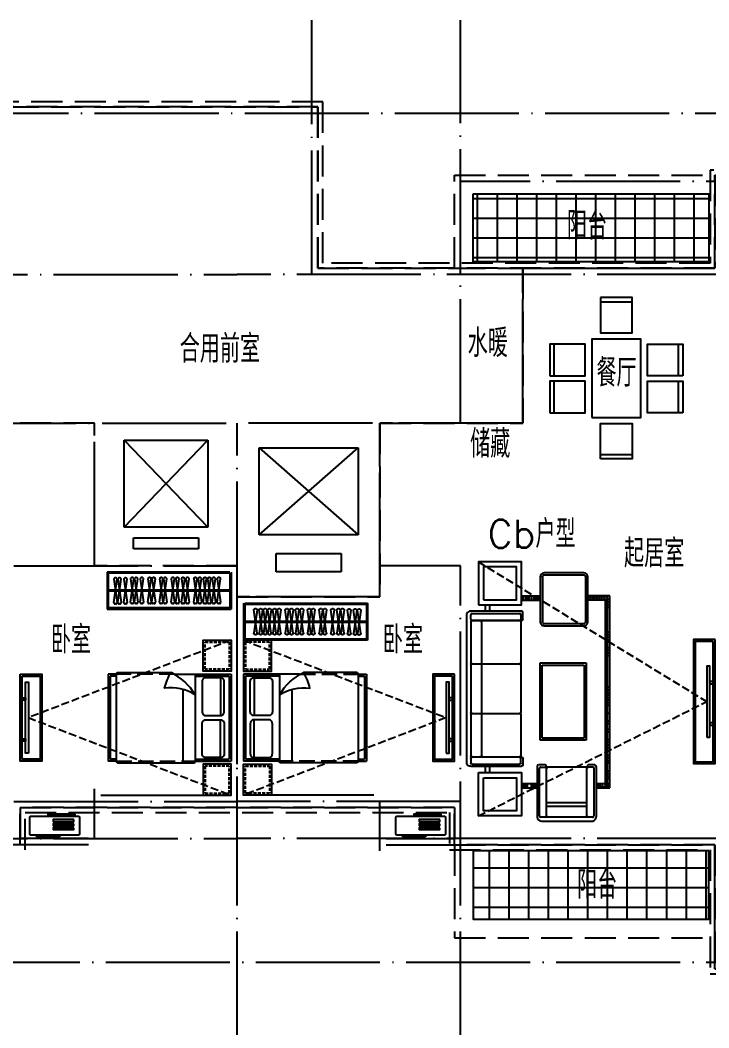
# Model space of a CAD drawing. Extents: x 95480 to 154880, y 32061 to 74061.
# Drawn here: x 118356 to 129457, y 46313 to 62566 of the extents above; entities that cross this region are included whole.
import ezdxf

# ---------------------------------------------------------------- set-up
doc = ezdxf.new("R2010")
doc.units = 0
doc.header["$LTSCALE"] = 1000
doc.header["$MEASUREMENT"] = 0
doc.linetypes.add('DASH', pattern=[0.35, 0.25, -0.1])
doc.linetypes.add('DOTE', pattern=[2.42, 2, -0.2, 0.02, -0.2])
doc.layers.get('0').update_dxf_attribs({"linetype": 'CONTINUOUS'})
for name, color, linetype in [('12fur', 159, 'CONTINUOUS'), ('DOTE', 250, 'DOTE'), ('FUR', 8, 'CONTINUOUS'), ('hz', 8, 'CONTINUOUS'), ('PUB_HATCH', 8, 'CONTINUOUS'), ('PUB_TEXT', 7, 'CONTINUOUS'), ('STAIR', 5, 'CONTINUOUS'), ('WINDOW', 2, 'CONTINUOUS'), ('家具', 159, 'CONTINUOUS'), ('看线', 171, 'CONTINUOUS'), ('轻质隔墙', 143, 'CONTINUOUS'), ('面积', 1, 'CONTINUOUS')]:
    doc.layers.add(name, color=color, linetype=linetype)
doc.styles.add('_TCH_DIM', font='SIMPLEX', dxfattribs={"bigfont": 'GBCBIG'})

# ---------------------------------------------------------------- blocks, each defined once
blk = doc.blocks.new('333333333333333333333333')
at = {"layer": '家具'}
for p, q in [((1106032, -52869), (1104052, -52869)), ((1104052, -52869), (1104052, -53469)), ((1106032, -52889), (1104072, -52889)), ((1104072, -52889), (1104072, -53449)), ((1106032, -52889), (1106032, -53449)), ((1106052, -52869), (1106052, -53469)), ((1104052, -53469), (1106052, -53469)), ((1106032, -53449), (1104072, -53449))]:
    blk.add_line(p, q, dxfattribs=at)
at = {"layer": '家具', "color": 251}
for p, q in [((1104196, -52964), (1104181, -52964)), ((1104260, -52964), (1104246, -52964)), ((1104355, -52964), (1104341, -52964)), ((1104429, -53356), (1104483, -52981)), ((1104429, -52981), (1104483, -53356)), ((1104463, -52959), (1104449, -52959)), ((1104493, -53356), (1104547, -52981)), ((1104493, -52981), (1104547, -53356)), ((1104527, -52959), (1104513, -52959)), ((1104588, -53356), (1104642, -52981)), ((1104588, -52981), (1104642, -53356)), ((1104622, -52959), (1104608, -52959)), ((1104712, -53356), (1104766, -52981)), ((1104712, -52981), (1104766, -53356)), ((1104746, -52959), (1104732, -52959)), ((1104777, -53356), (1104831, -52981)), ((1104777, -52981), (1104831, -53356)), ((1104811, -52959), (1104797, -52959)), ((1104900, -53356), (1104954, -52981)), ((1104900, -52981), (1104954, -53356)), ((1104934, -52959), (1104920, -52959)), ((1104964, -53356), (1105018, -52981)), ((1104964, -52981), (1105018, -53356)), ((1104998, -52959), (1104984, -52959)), ((1105085, -53356), (1105139, -52981)), ((1105085, -52981), (1105139, -53356)), ((1105119, -52959), (1105105, -52959)), ((1105159, -53356), (1105213, -52981)), ((1105159, -52981), (1105213, -53356)), ((1105193, -52959), (1105179, -52959)), ((1105250, -53356), (1105304, -52981)), ((1105250, -52981), (1105304, -53356)), ((1105284, -52959), (1105270, -52959)), ((1105324, -53356), (1105378, -52981)), ((1105324, -52981), (1105378, -53356)), ((1105358, -52959), (1105344, -52959)), ((1105449, -53356), (1105503, -52981)), ((1105449, -52981), (1105503, -53356)), ((1105483, -52959), (1105468, -52959)), ((1105523, -53356), (1105577, -52981)), ((1105523, -52981), (1105577, -53356)), ((1105557, -52959), (1105543, -52959)), ((1105604, -53356), (1105658, -52981)), ((1105604, -52981), (1105658, -53356)), ((1105639, -52959), (1105624, -52959)), ((1105674, -53356), (1105728, -52981)), ((1105674, -52981), (1105728, -53356)), ((1105708, -52959), (1105694, -52959)), ((1105748, -53356), (1105802, -52981)), ((1105748, -52981), (1105802, -53356)), ((1105782, -52959), (1105768, -52959)), ((1105829, -53356), (1105883, -52981)), ((1105829, -52981), (1105883, -53356)), ((1105864, -52959), (1105849, -52959)), ((1104161, -53361), (1104215, -52986)), ((1104161, -52986), (1104215, -53361)), ((1104226, -53361), (1104280, -52986)), ((1104226, -52986), (1104280, -53361)), ((1104321, -53361), (1104375, -52986)), ((1104321, -52986), (1104375, -53361)), ((1106032, -53159), (1104072, -53159)), ((1106032, -53179), (1104072, -53179)), ((1104196, -53384), (1104181, -53384)), ((1104260, -53384), (1104246, -53384)), ((1104355, -53384), (1104341, -53384)), ((1104463, -53379), (1104449, -53379)), ((1104527, -53379), (1104513, -53379)), ((1104622, -53379), (1104608, -53379)), ((1104746, -53379), (1104732, -53379)), ((1104811, -53379), (1104797, -53379)), ((1104934, -53379), (1104920, -53379)), ((1104998, -53379), (1104984, -53379)), ((1105119, -53379), (1105105, -53379)), ((1105193, -53379), (1105179, -53379)), ((1105284, -53379), (1105270, -53379)), ((1105358, -53379), (1105344, -53379)), ((1105483, -53379), (1105468, -53379)), ((1105557, -53379), (1105543, -53379)), ((1105639, -53379), (1105624, -53379)), ((1105708, -53379), (1105694, -53379)), ((1105782, -53379), (1105768, -53379)), ((1105864, -53379), (1105849, -53379))]:
    blk.add_line(p, q, dxfattribs=at)
for centre, start, end in [((1104181, -52984), 90, 187.5946), ((1104196, -52984), 352.4054, 90), ((1104246, -52984), 90, 187.5946), ((1104260, -52984), 352.4054, 90), ((1104341, -52984), 90, 187.5946), ((1104355, -52984), 352.4054, 90), ((1104449, -52979), 90, 187.5946), ((1104463, -52979), 352.4054, 90), ((1104513, -52979), 90, 187.5946), ((1104527, -52979), 352.4054, 90), ((1104608, -52979), 90, 187.5946), ((1104622, -52979), 352.4054, 90), ((1104732, -52979), 90, 187.5946), ((1104746, -52979), 352.4054, 90), ((1104797, -52979), 90, 187.5946), ((1104811, -52979), 352.4054, 90), ((1104920, -52979), 90, 187.5946), ((1104934, -52979), 352.4054, 90), ((1104984, -52979), 90, 187.5946), ((1104998, -52979), 352.4054, 90), ((1105105, -52979), 90, 187.5946), ((1105119, -52979), 352.4054, 90), ((1105179, -52979), 90, 187.5946), ((1105193, -52979), 352.4054, 90), ((1105270, -52979), 90, 187.5946), ((1105284, -52979), 352.4054, 90), ((1105344, -52979), 90, 187.5946), ((1105358, -52979), 352.4054, 90), ((1105468, -52979), 90, 187.5946), ((1105483, -52979), 352.4054, 90), ((1105543, -52979), 90, 187.5946), ((1105557, -52979), 352.4054, 90), ((1105624, -52979), 90, 187.5946), ((1105639, -52979), 352.4054, 90), ((1105694, -52979), 90, 187.5946), ((1105708, -52979), 352.4054, 90), ((1105768, -52979), 90, 187.5946), ((1105782, -52979), 352.4054, 90), ((1105849, -52979), 90, 187.5946), ((1105864, -52979), 352.4054, 90), ((1104181, -53364), 172.4054, 270), ((1104196, -53364), 270, 7.5946), ((1104246, -53364), 172.4054, 270), ((1104260, -53364), 270, 7.5946), ((1104341, -53364), 172.4054, 270), ((1104355, -53364), 270, 7.5946), ((1104449, -53359), 172.4054, 270), ((1104463, -53359), 270, 7.5946), ((1104513, -53359), 172.4054, 270), ((1104527, -53359), 270, 7.5946), ((1104608, -53359), 172.4054, 270), ((1104622, -53359), 270, 7.5946), ((1104732, -53359), 172.4054, 270), ((1104746, -53359), 270, 7.5946), ((1104797, -53359), 172.4054, 270), ((1104811, -53359), 270, 7.5946), ((1104920, -53359), 172.4054, 270), ((1104934, -53359), 270, 7.5946), ((1104984, -53359), 172.4054, 270), ((1104998, -53359), 270, 7.5946), ((1105105, -53359), 172.4054, 270), ((1105119, -53359), 270, 7.5946), ((1105179, -53359), 172.4054, 270), ((1105193, -53359), 270, 7.5946), ((1105270, -53359), 172.4054, 270), ((1105284, -53359), 270, 7.5946), ((1105344, -53359), 172.4054, 270), ((1105358, -53359), 270, 7.5946), ((1105468, -53359), 172.4054, 270), ((1105483, -53359), 270, 7.5946), ((1105543, -53359), 172.4054, 270), ((1105557, -53359), 270, 7.5946), ((1105624, -53359), 172.4054, 270), ((1105639, -53359), 270, 7.5946), ((1105694, -53359), 172.4054, 270), ((1105708, -53359), 270, 7.5946), ((1105768, -53359), 172.4054, 270), ((1105782, -53359), 270, 7.5946), ((1105849, -53359), 172.4054, 270), ((1105864, -53359), 270, 7.5946)]:
    blk.add_arc(centre, 20, start, end, dxfattribs=at)
blk = doc.blocks.new('dgfgf')
at = {"layer": '家具'}
blk.add_lwpolyline([(7597, -62676), (7147, -62676), (7147, -63176), (7597, -63176), (7597, -62676), (7517, -62676)], dxfattribs=at)
at = {"layer": '家具', "color": 251, "linetype": 'DASH', "ltscale": 0.2}
blk.add_lwpolyline([(7567, -62706), (7177, -62706), (7177, -63146), (7567, -63146)], close=True, dxfattribs=at)
blk = doc.blocks.new('A$C72813290')
at = {"layer": '家具'}
for p, q in [((579, 550), (579, 1960)), ((1830, 1980), (599, 1980)), ((779, 803), (779, 1980)), ((579, 1950), (0, 1950)), ((0, 550), (0, 1950)), ((30, 580), (30, 1920)), ((579, 1920), (30, 1920)), ((170, 1895), (170, 1283)), ((1850, 550), (1850, 1950)), ((1850, 1950), (1980, 1950)), ((1850, 1920), (1950, 1920)), ((1950, 580), (1950, 1920)), ((1980, 550), (1980, 1950)), ((170, 605), (170, 1217)), ((912, 550), (0, 550)), ((579, 580), (30, 580)), ((1830, 520), (967, 520)), ((1850, 580), (1950, 580)), ((1850, 550), (1980, 550))]:
    blk.add_line(p, q, dxfattribs=at)
at = {"layer": '家具', "linetype": 'DASH'}
for p, q in [((1850, 1950), (579, 1950)), ((912, 550), (1850, 550))]:
    blk.add_line(p, q, dxfattribs=at)
at = {"layer": '家具'}
for points in [[(170, 1895), (405, 1895, -0.414214), (465, 1835), (465, 1343, -0.414214), (405, 1283), (170, 1283, -0.414214), (110, 1343), (110, 1835, -0.414214)], [(170, 605), (405, 605, 0.414214), (465, 665), (465, 1157, 0.414214), (405, 1217), (170, 1217, 0.414214), (110, 1157), (110, 665, 0.414214)]]:
    blk.add_lwpolyline(points, format="xyb", close=True, dxfattribs=at)
blk.add_lwpolyline([(579, 883, 0.180302), (1071, 775, -0.088637), (967, 520, 28871.271551)], format="xyb", dxfattribs=at)
for centre, radius, start, end in [((599, 1960), 20, 90, 180), ((1819, 1951), 30.7, 357.6884, 69.6917), ((1392, 1363), 944, 210.6075, 243.2773), ((1819, 549), 30.7, 290.3566, 2.3152)]:
    blk.add_arc(centre, radius, start, end, dxfattribs=at)
blk.add_blockref('dgfgf', (-7147, 65176), dxfattribs=at)
at = {"layer": '家具', "xscale": -1, "rotation": 180}
blk.add_blockref('dgfgf', (-7147, -62676), dxfattribs=at)
blk = doc.blocks.new('A$C2FB07499')
at = {"layer": '家具', "ltscale": 0.5}
blk.add_lwpolyline([(500, 300), (150, 300), (150, 1700), (500, 1700)], close=True, dxfattribs=at)
at = {"layer": '家具', "color": 251, "ltscale": 40}
for points in [[(470, 330), (180, 330), (180, 1670), (470, 1670)], [(368, 1572), (415, 1572), (415, 428), (368, 428)], [(415, 1381), (480, 1381), (480, 1343), (415, 1343)], [(415, 717), (480, 717), (480, 679), (415, 679)]]:
    blk.add_lwpolyline(points, close=True, dxfattribs=at)
blk = doc.blocks.new('$plan$00001028')
for p, q in [((-558, 1001), (-47, 1001)), ((42, 1001), (553, 1001)), ((-1228, -256), (-1228, 255)), ((1231, -256), (1231, 255)), ((-558, -1002), (-47, -1002)), ((42, -1002), (553, -1002))]:
    blk.add_line(p, q)
for points in [[(-558, 1073), (-558, 504), (-47, 504), (-47, 1073), (-558, 1073)], [(42, 1073), (42, 504), (553, 504), (553, 1073), (42, 1073)], [(-630, -397), (-630, 396), (634, 396), (634, -397), (-630, -397)], [(-1299, -256), (-730, -256), (-730, 255), (-1299, 255), (-1299, -256)], [(1303, -256), (734, -256), (734, 255), (1303, 255), (1303, -256)], [(-558, -1074), (-558, -505), (-47, -505), (-47, -1074), (-558, -1074)], [(42, -1074), (42, -505), (553, -505), (553, -1074), (42, -1074)]]:
    blk.add_lwpolyline(points)
blk = doc.blocks.new('R37777777777')
at = {"layer": '家具', "ltscale": 0.5}
blk.add_lwpolyline([(1083652, -53169), (1083302, -53169), (1083302, -55169), (1083652, -55169)], close=True, dxfattribs=at)
at = {"layer": '家具', "color": 251, "ltscale": 40}
for points in [[(1083622, -53199), (1083332, -53199), (1083332, -55139), (1083622, -55139)], [(1083520, -54741), (1083566, -54741), (1083566, -53597), (1083520, -53597)], [(1083566, -53886), (1083632, -53886), (1083632, -53847), (1083566, -53847)], [(1083566, -54550), (1083632, -54550), (1083632, -54511), (1083566, -54511)]]:
    blk.add_lwpolyline(points, close=True, dxfattribs=at)
blk = doc.blocks.new('A$C5B63331B')
at = {"layer": '家具', "ltscale": 20}
for p, q in [((1182, 3936), (1182, 3217)), ((1885, 4002), (1248, 4002)), ((1951, 3217), (1951, 3936)), ((0, 918), (0, 3350)), ((882, 3385), (64, 3385)), ((871, 3257), (871, 1757)), ((905, 3257), (905, 3362)), ((848, 3234), (85, 3234)), ((1248, 3151), (1885, 3151)), ((1181, 1307), (1181, 2550)), ((1181, 2550), (1924, 2550)), ((1924, 2550), (1924, 1307)), ((871, 1711), (871, 1057)), ((1924, 1307), (1181, 1307)), ((905, 1011), (905, 906)), ((882, 883), (64, 883)), ((1135, 883), (1135, 70)), ((1263, 905), (1158, 905)), ((1936, 871), (1308, 871)), ((2064, 905), (1958, 905)), ((2086, 882), (2086, 70)), ((1205, 0), (2016, 0))]:
    blk.add_line(p, q, dxfattribs=at)
at = {"layer": '家具', "color": 8}
for p, q in [((1217, 3936), (1217, 3217)), ((1885, 3967), (1248, 3967)), ((1917, 3217), (1917, 3936)), ((902, 3632), (902, 3562)), ((905, 3632), (905, 3562)), ((940, 3632), (940, 3562)), ((944, 3620), (944, 3562)), ((944, 3620), (944, 3562)), ((963, 3620), (963, 3562)), ((963, 3620), (963, 3562)), ((966, 3632), (966, 3562)), ((1002, 3632), (1002, 3562)), ((1005, 3632), (1005, 3562)), ((1041, 3632), (1041, 3562)), ((1044, 3620), (1044, 3562)), ((1044, 3620), (1044, 3562)), ((1082, 3620), (1082, 3562)), ((1083, 3620), (1083, 3562)), ((1114, 3632), (1114, 3562)), ((1118, 3632), (1118, 3562)), ((1153, 3632), (1153, 3562)), ((1156, 3620), (1156, 3562)), ((1156, 3620), (1156, 3562)), ((1951, 3620), (2261, 3620)), ((1951, 3578), (2305, 3578)), ((1954, 3620), (1954, 3562)), ((1954, 3620), (1954, 3562)), ((1957, 3632), (1957, 3562)), ((1993, 3632), (1993, 3562)), ((1996, 3632), (1996, 3562)), ((2031, 3632), (2031, 3562)), ((2034, 3620), (2034, 3562)), ((2035, 3620), (2035, 3562)), ((2054, 3620), (2054, 3562)), ((2054, 3620), (2054, 3562)), ((2057, 3632), (2057, 3562)), ((2093, 3632), (2093, 3562)), ((2096, 3632), (2096, 3562)), ((2131, 3632), (2131, 3562)), ((2135, 3620), (2135, 3562)), ((2135, 3620), (2135, 3562)), ((2173, 3620), (2173, 3562)), ((2173, 3620), (2173, 3562)), ((2215, 3632), (2215, 3562)), ((2261, 3632), (2261, 3452)), ((2235, 3536), (2305, 3536)), ((2235, 3494), (2305, 3494)), ((2235, 3452), (2305, 3452)), ((2261, 3452), (2261, 2121)), ((64, 3257), (64, 3327)), ((87, 3350), (848, 3350)), ((871, 3327), (871, 3257)), ((64, 3211), (64, 2557)), ((87, 3234), (871, 3234)), ((236, 3211), (236, 1057)), ((1248, 3186), (1885, 3186)), ((2235, 3050), (2305, 3050)), ((2235, 3008), (2305, 3008)), ((2235, 2966), (2305, 2966)), ((2235, 2925), (2305, 2925)), ((2235, 2799), (2305, 2799)), ((2235, 2757), (2305, 2757)), ((2235, 2715), (2305, 2715)), ((2235, 2673), (2305, 2673)), ((64, 2511), (64, 1757)), ((85, 2534), (848, 2534)), ((1214, 1340), (1214, 2517)), ((1214, 2517), (1891, 2517)), ((1891, 2517), (1891, 1340)), ((2235, 2163), (2305, 2163)), ((2235, 2121), (2305, 2121)), ((2235, 2118), (2305, 2118)), ((2261, 2121), (2261, 1439)), ((2235, 2076), (2305, 2076)), ((2235, 2034), (2305, 2034)), ((2235, 1995), (2305, 1995)), ((2235, 1992), (2305, 1992)), ((2235, 1953), (2305, 1953)), ((2235, 1911), (2305, 1911)), ((2235, 1869), (2305, 1869)), ((64, 1711), (64, 1057)), ((85, 1734), (848, 1734)), ((2235, 1741), (2305, 1741)), ((2235, 1615), (2305, 1615)), ((2235, 1573), (2305, 1573)), ((2235, 1481), (2305, 1481)), ((1891, 1340), (1214, 1340)), ((2235, 1439), (2305, 1439)), ((2235, 1314), (2305, 1314)), ((2261, 1439), (2261, 535)), ((2235, 1272), (2305, 1272)), ((2235, 1230), (2305, 1230)), ((2235, 1188), (2305, 1188)), ((64, 1010), (64, 941)), ((87, 1034), (848, 1034)), ((871, 941), (871, 1011)), ((2235, 1062), (2305, 1062)), ((2235, 1021), (2305, 1021)), ((2235, 979), (2305, 979)), ((87, 918), (848, 918)), ((1169, 87), (1169, 848)), ((1192, 871), (1263, 870)), ((1285, 86), (1285, 849)), ((1285, 86), (1285, 849)), ((1285, 87), (1285, 848)), ((1935, 64), (1936, 871)), ((1935, 87), (1935, 848)), ((2029, 871), (1958, 871)), ((2051, 87), (2052, 848)), ((2235, 937), (2305, 937)), ((2235, 811), (2305, 811)), ((2235, 769), (2305, 769)), ((2235, 727), (2305, 727)), ((2235, 686), (2305, 686)), ((915, 605), (915, 535)), ((930, 606), (930, 535)), ((961, 605), (961, 535)), ((965, 605), (965, 535)), ((972, 606), (972, 535)), ((1038, 605), (1038, 535)), ((1053, 606), (1053, 535)), ((1084, 605), (1084, 535)), ((1088, 605), (1088, 535)), ((1095, 606), (1095, 535)), ((1108, 605), (1108, 535)), ((1136, 502), (1135, 502)), ((2086, 605), (2086, 535)), ((2086, 561), (2305, 560)), ((2101, 606), (2101, 535)), ((2132, 605), (2132, 535)), ((2136, 605), (2136, 535)), ((2143, 606), (2143, 535)), ((2184, 605), (2184, 535)), ((2231, 606), (2231, 535)), ((2236, 606), (2236, 535)), ((2286, 606), (2286, 535)), ((1935, 292), (1285, 292)), ((1935, 235), (1285, 236)), ((1261, 64), (1192, 64)), ((1958, 64), (1261, 64)), ((2027, 64), (1958, 64))]:
    blk.add_line(p, q, dxfattribs=at)
at = {"layer": '家具'}
for p, q in [((883, 3632), (1182, 3632)), ((2305, 3632), (1951, 3632)), ((2305, 535), (2305, 3632)), ((301, 3385), (301, 3487)), ((372, 3385), (372, 3487)), ((883, 3562), (1182, 3562)), ((2235, 3562), (1951, 3562)), ((2235, 606), (2235, 3562)), ((301, 781), (301, 883)), ((372, 781), (372, 883)), ((883, 606), (1135, 606)), ((883, 535), (1135, 535)), ((2086, 606), (2305, 606)), ((2086, 535), (2305, 535))]:
    blk.add_line(p, q, dxfattribs=at)
at = {"layer": '家具', "ltscale": 20}
for points in [[(186, 3487), (883, 3487), (883, 4183), (186, 4183)], [(186, 781), (883, 781), (883, 84), (186, 84)]]:
    blk.add_lwpolyline(points, close=True, dxfattribs=at)
at = {"layer": '家具', "color": 8}
for points in [[(270, 3570), (799, 3570), (799, 4100), (270, 4100)], [(270, 697), (799, 697), (799, 168), (270, 168)]]:
    blk.add_lwpolyline(points, close=True, dxfattribs=at)
at = {"layer": '家具', "ltscale": 20}
for centre, major_axis, ratio, start_param, end_param in [((1248, 3936), (-46.6, 46.6), 1, -0.785398, 0.785398), ((1885, 3936), (46.6, 46.6), 1, 5.497787, 7.068583), ((61, 3315), (-49.4, 49.4), 1, -0.833005, 0.260903), ((848, 3257), (-16.2, 16.2), 1, 2.356194, 3.926991), ((888, 3257), (12.7, 12.7), 0.942987, 2.325807, 5.4674), ((882, 3362), (16.2, 16.2), 1, 5.497787, 7.068583), ((1248, 3217), (46.6, 46.6), 1, 2.356194, 3.926991), ((1885, 3217), (-46.6, 46.6), 1, 2.356194, 3.926991), ((1157, 883), (16.2, 16.2), 1, 0.784233, 2.355029), ((1263, 888), (-12.4, 12.4), 0.983988, 2.347459, 5.489052), ((1263, 848), (16.2, 16.2), 1, 5.496622, 7.067418), ((1308, 849), (-16.2, 16.2), 1, -0.786564, 0.784233), ((1308, 849), (-16.2, 16.2), 1, -0.786564, 0.784233), ((1958, 848), (16.2, 16.2), 1, 0.784233, 2.355029), ((1958, 888), (-12.6, 12.7), 0.942686, -0.811465, 2.330128), ((2064, 882), (16.2, 16.2), 1, 5.496622, 7.067418), ((1205, 70), (-49.7, 49.7), 1, 0.785398, 2.356194), ((2016, 70), (-49.7, 49.7), 1, 2.356194, 3.926991)]:
    blk.add_ellipse(centre, major_axis=major_axis, ratio=ratio, start_param=start_param, end_param=end_param, dxfattribs=at)
at = {"layer": '家具', "color": 8}
for centre, major_axis, start_param, end_param in [((1248, 3936), (-22, 22), -0.785398, 0.785398), ((1885, 3936), (22, 22), 5.497787, 7.068583), ((87, 3327), (16.4, 16.4), 0.785398, 2.356194), ((87, 3257), (16.4, 16.4), 2.356194, 3.926991), ((848, 3327), (16.2, 16.2), 5.497787, 7.068583), ((87, 3210), (16.4, 16.4), 0.785398, 2.356194), ((212, 3211), (16.4, -16.4), 0.785398, 2.267485), ((212, 3211), (-16.4, 16.4), 3.926991, 5.409078), ((1248, 3217), (22, 22), 2.356194, 3.926991), ((1885, 3217), (-22, 22), 2.356194, 3.926991), ((259, 1057), (16.4, -16.4), 3.926991, 5.409078), ((1192, 848), (-16.2, 16.2), -0.786564, 0.784233), ((2029, 848), (16.2, 16.2), 5.496622, 7.067418), ((1192, 87), (16.4, 16.4), 2.355029, 3.925825), ((1261, 87), (-16.4, 16.4), 2.355029, 3.925825), ((1261, 88), (16.4, 16.4), 3.925825, 5.407912), ((1261, 88), (16.4, 16.4), 3.925825, 5.407912), ((1308, 87), (16.4, 16.4), 2.355029, 3.925825), ((1308, 88), (16.4, 16.4), 2.443738, 3.925825), ((1308, 88), (16.4, 16.4), 2.443738, 3.925825), ((1958, 87), (16.4, 16.4), 2.355029, 3.925825), ((2027, 87), (16.4, 16.4), 3.925825, 5.496622)]:
    blk.add_ellipse(centre, major_axis=major_axis, ratio=1, start_param=start_param, end_param=end_param, dxfattribs=at)
at = {"layer": '家具', "color": 8, "extrusion": (0, 0, -1)}
for centre, major_axis, start_param, end_param in [((87, 3211), (-16.4, -16.4), 0.785398, 2.267485), ((259, 3211), (16.4, -16.4), 2.356194, 3.838281), ((259, 3211), (16.4, 16.4), 3.926991, 5.409078), ((87, 2557), (16.4, -16.4), 0.874108, 2.356194), ((87, 2511), (-16.4, -16.4), 0.785398, 2.267485), ((87, 1757), (16.4, -16.4), 0.874108, 2.356194), ((87, 1711), (-16.4, -16.4), 0.785398, 2.267485), ((87, 1057), (16.4, -16.4), 0.785398, 2.356194), ((87, 1010), (16.4, -16.4), 2.356194, 3.926991), ((212, 1057), (-16.4, -16.4), 3.926991, 5.409078), ((87, 941), (16.4, -16.4), 0.785398, 2.356194), ((848, 941), (16.2, -16.2), 5.497787, 7.068583)]:
    blk.add_ellipse(centre, major_axis=major_axis, ratio=1, start_param=start_param, end_param=end_param, dxfattribs=at)
at = {"layer": '家具', "ltscale": 20, "extrusion": (0, 0, -1)}
for centre, major_axis, ratio, start_param, end_param in [((848, 2557), (16.2, -16.2), 1, 5.497787, 7.068583), ((848, 2511), (-16.2, -16.2), 1, 2.356194, 3.926991), ((848, 1757), (16.2, -16.2), 1, 5.497787, 7.068583), ((848, 1711), (-16.2, -16.2), 1, 2.356194, 3.926991), ((848, 1057), (-16.2, -16.2), 1, 3.926991, 5.497787), ((848, 1011), (-16.2, -16.2), 1, 2.356194, 3.926991), ((888, 1011), (12.7, -12.7), 0.942987, 2.325807, 5.4674), ((61, 953), (-49.4, -49.4), 1, -0.833005, 0.260903), ((882, 906), (16.2, -16.2), 1, 5.497787, 7.068583)]:
    blk.add_ellipse(centre, major_axis=major_axis, ratio=ratio, start_param=start_param, end_param=end_param, dxfattribs=at)
blk = doc.blocks.new('A$C4EB5717C')
at = {"layer": '12fur', "color": 8}
for p, q in [((520, 110), (520, 120)), ((883, 100), (530, 100)), ((893, 120), (893, 110))]:
    blk.add_line(p, q, dxfattribs=at)
at = {"layer": '12fur'}
blk.add_lwpolyline([(220, 120), (980, 120, 0.414214), (1000, 140), (1000, 410, 0.414214), (980, 430), (220, 430, 0.414214), (200, 410), (200, 140, 0.414214)], format="xyb", close=True, dxfattribs=at)
at = {"layer": '12fur', "color": 8}
for points in [[(269, 459), (709, 459), (709, 444), (269, 444)], [(290, 372), (626, 372), (626, 343), (290, 343)], [(290, 306), (626, 306), (626, 277), (290, 277)], [(290, 240), (626, 240), (626, 211), (290, 211)]]:
    blk.add_lwpolyline(points, close=True, dxfattribs=at)
for centre, start, end in [((530, 110), 180, 270), ((883, 110), 270, 0)]:
    blk.add_arc(centre, 10, start, end, dxfattribs=at)

msp = doc.modelspace()

# ---------------------------------------------------------------- hatches: boundary and pattern name
at = {"layer": 'PUB_HATCH'}
h = msp.add_hatch(dxfattribs=at)
h.set_pattern_fill('NET', color=256, scale=100, style=0)
h.set_pattern_definition([(0, (0, 0), (0, 317.5), []), (90, (0, 0), (-317.5, 2e-14), [])])
h.paths.add_polyline_path([(129456, 58666), (129456, 59766), (125656, 59766), (125656, 58666)])
h.paths.add_polyline_path([(127115, 58878), (127905, 58878), (127905, 59563), (127115, 59563)], flags=24)
h = msp.add_hatch(dxfattribs=at)
h.set_pattern_fill('NET', color=256, scale=100, style=0)
h.set_pattern_definition([(180, (243712.18, 0), (0, 317.5), []), (90, (243712.18, 0), (317.5, 2e-14), [])])
h.paths.add_polyline_path([(125656, 49166), (125656, 48066), (129456, 48066), (129456, 49166)])
h.paths.add_polyline_path([(127278, 48249), (128067, 48249), (128067, 48933), (127278, 48933)], flags=24)

# ---------------------------------------------------------------- linework, layer by layer
at = {"layer": 'DOTE'}
for p, q in [((123056, 58466), (123056, 62566)), ((125456, 56066), (125456, 62566)), ((107456, 61066), (136256, 61066)), ((136256, 59966), (125456, 59966)), ((114056, 58466), (121856, 58466)), ((129656, 58466), (121856, 58466)), ((126456, 56066), (126456, 58466)), ((117256, 56066), (121856, 56066)), ((119556, 53766), (119556, 56066)), ((121856, 45866), (121856, 56066)), ((126456, 56066), (121856, 56066)), ((124156, 53266), (124156, 56066)), ((118256, 53766), (121856, 53766)), ((125456, 53766), (124156, 53766)), ((125456, 45866), (125456, 53766)), ((124156, 53266), (121856, 53266)), ((119556, 49366), (119556, 50166)), ((118256, 49966), (121856, 49966)), ((125456, 49966), (121856, 49966)), ((124156, 49166), (124156, 49966)), ((114056, 49366), (121856, 49366)), ((129656, 49366), (121856, 49366)), ((136256, 47366), (107456, 47366))]:
    msp.add_line(p, q, dxfattribs=at)
at = {"layer": 'FUR', "color": 250, "linetype": 'DASH', "ltscale": 0.5}
for p, q in [((125742, 53831), (129424, 51576)), ((121756, 52566), (118488, 51316)), ((121956, 52566), (125224, 51316)), ((125742, 49732), (129424, 51576)), ((118488, 51316), (121756, 50066)), ((125224, 51316), (121956, 50066))]:
    msp.add_line(p, q, dxfattribs=at)
at = {"layer": 'PUB_HATCH'}
for points in [[(125656, 59766), (129456, 59766), (129456, 58666), (125656, 58666)], [(129456, 49166), (125656, 49166), (125656, 48066), (129456, 48066)]]:
    msp.add_lwpolyline(points, close=True, dxfattribs=at)
at = {"layer": 'STAIR'}
for p, q in [((120031, 54391), (120031, 55791)), ((120031, 55791), (121381, 55791)), ((120031, 54391), (121381, 55791)), ((120031, 55791), (121381, 54391)), ((121381, 55791), (121381, 54391)), ((122206, 54266), (122206, 55666)), ((122206, 55666), (123806, 55666)), ((122206, 54266), (123806, 55666)), ((122206, 55666), (123806, 54266)), ((123806, 55666), (123806, 54266)), ((121381, 54391), (120031, 54391)), ((120181, 54041), (120181, 54216)), ((120181, 54216), (121231, 54216)), ((121231, 54216), (121231, 54041)), ((123806, 54266), (122206, 54266)), ((121231, 54041), (120181, 54041)), ((122481, 53666), (122481, 53966)), ((122481, 53966), (123531, 53966)), ((123531, 53966), (123531, 53666)), ((123531, 53666), (122481, 53666))]:
    msp.add_line(p, q, dxfattribs=at)
at = {"layer": '看线'}
for p, q in [((119656, 50066), (121756, 50066)), ((124056, 50066), (121956, 50066)), ((119456, 49366), (118356, 49366)), ((119456, 49266), (118356, 49266)), ((124256, 49366), (125356, 49366)), ((124256, 49266), (125356, 49266))]:
    msp.add_line(p, q, dxfattribs=at)
at = {"layer": '面积', "color": 1, "linetype": 'DASH', "ltscale": 2}
for points in [[(118156, 61166), (123156, 61166), (123156, 58566), (125356, 58566), (125356, 58566), (129556, 58566), (129556, 60066), (131556, 60066), (131556, 58566), (134856, 58566), (134856, 52766), (133656, 52766), (133656, 47266), (129556, 47266), (129556, 49266), (125356, 49266), (125356, 49866), (118356, 49866), (118356, 49266), (114156, 49266)], [(114156, 49266), (118356, 49266), (118356, 49866), (125356, 49866), (125356, 49266), (129556, 49266), (129556, 47266), (133656, 47266), (133656, 52766), (134856, 52766), (134856, 58566), (131556, 58566), (131556, 60066), (129556, 60066), (129556, 58566), (123156, 58566), (123156, 61166), (118156, 61166)], [(114236, 49186), (118436, 49186), (118436, 49786), (125276, 49786), (125276, 49186), (129476, 49186), (129476, 47186), (133736, 47186), (133736, 52686), (134936, 52686), (134936, 58646), (131636, 58646), (131636, 60146), (129476, 60146), (129476, 58646), (123236, 58646), (123236, 61246), (118076, 61246)], [(114156, 60066), (112156, 60066), (112156, 58566), (108856, 58566), (108856, 52766), (110056, 52766), (110056, 47266), (114156, 47266), (114156, 49266), (118356, 49266), (118356, 49866), (121856, 49866), (121856, 53766), (119556, 53766), (119556, 56066), (117256, 56066), (117256, 58566), (114156, 58566), (114156, 60066)], [(126456, 58566), (129556, 58566), (129556, 60066), (131556, 60066), (131556, 58566), (134856, 58566), (134856, 52766), (133656, 52766), (133656, 47266), (129556, 47266), (129556, 49266), (125356, 49266), (125356, 49866), (121856, 49866), (121856, 53266), (124156, 53266), (124156, 56066), (126456, 56066), (126456, 58566)]]:
    msp.add_lwpolyline(points, dxfattribs=at)
for points in [[(118156, 61166), (123156, 61166), (123156, 58566), (125356, 58566), (125356, 58566), (126456, 58566), (126456, 56066), (124156, 56066), (124156, 53266), (121856, 53266), (121856, 53766), (119556, 53766), (119556, 56066), (117256, 56066), (117256, 58566), (118156, 58566)], [(125356, 60066), (129556, 60066), (129556, 58566), (125356, 58566)], [(129556, 49266), (125356, 49266), (125356, 47766), (129556, 47766)]]:
    msp.add_lwpolyline(points, close=True, dxfattribs=at)

# ---------------------------------------------------------------- block references
at = {"layer": '12fur', "xscale": -1}
for p in [(119513, 49299), (125413, 49299)]:
    msp.add_blockref('A$C4EB5717C', p, dxfattribs=at)
at = {"layer": 'hz'}
msp.add_blockref('R37777777777', (-954095, 105745), dxfattribs=at)
at = {"layer": 'WINDOW'}
msp.add_blockref('A$C5B63331B', (125556, 49648), dxfattribs=at)
at = {"layer": '家具', "linetype": 'ByBlock', "xscale": -1, "rotation": 270}
msp.add_blockref('$plan$00001028', (127966, 56789), dxfattribs=at)
at = {"layer": '家具', "rotation": 180}
for name, p in [('A$C72813290', (121756, 52566)), ('A$C2FB07499', (118856, 52316))]:
    msp.add_blockref(name, p, dxfattribs=at)
at = {"layer": '家具', "xscale": -1, "rotation": 179.9999999999888}
for name, p in [('A$C72813290', (121956, 52566)), ('A$C2FB07499', (124856, 52316))]:
    msp.add_blockref(name, p, dxfattribs=at)
at = {"layer": '轻质隔墙'}
msp.add_blockref('333333333333333333333333', (-984296, 106534), dxfattribs=at)
at = {"layer": '轻质隔墙', "xscale": -1}
msp.add_blockref('333333333333333333333333', (1228008, 106034), dxfattribs=at)

# ---------------------------------------------------------------- texts
at = {"layer": 'PUB_TEXT', "style": '_TCH_DIM'}
for s, p in [('阳台', (127170, 59027)), ('合用前室', (120928, 57041)), ('水暖', (125569, 57134)), ('餐厅', (127645, 56654)), ('Cb户型', (125890, 54056)), ('起居室', (128089, 53742)), ('卧室', (118851, 52348)), ('卧室', (124201, 52348)), ('阳台', (127333, 48397))]:
    msp.add_text(s, height=450, dxfattribs=at).set_placement(p)
at = {"layer": 'PUB_TEXT', "linetype": 'DASH', "style": '_TCH_DIM'}
msp.add_text('储藏', height=450, dxfattribs=at).set_placement((125609, 55509))

doc.saveas('drawing.dxf')
